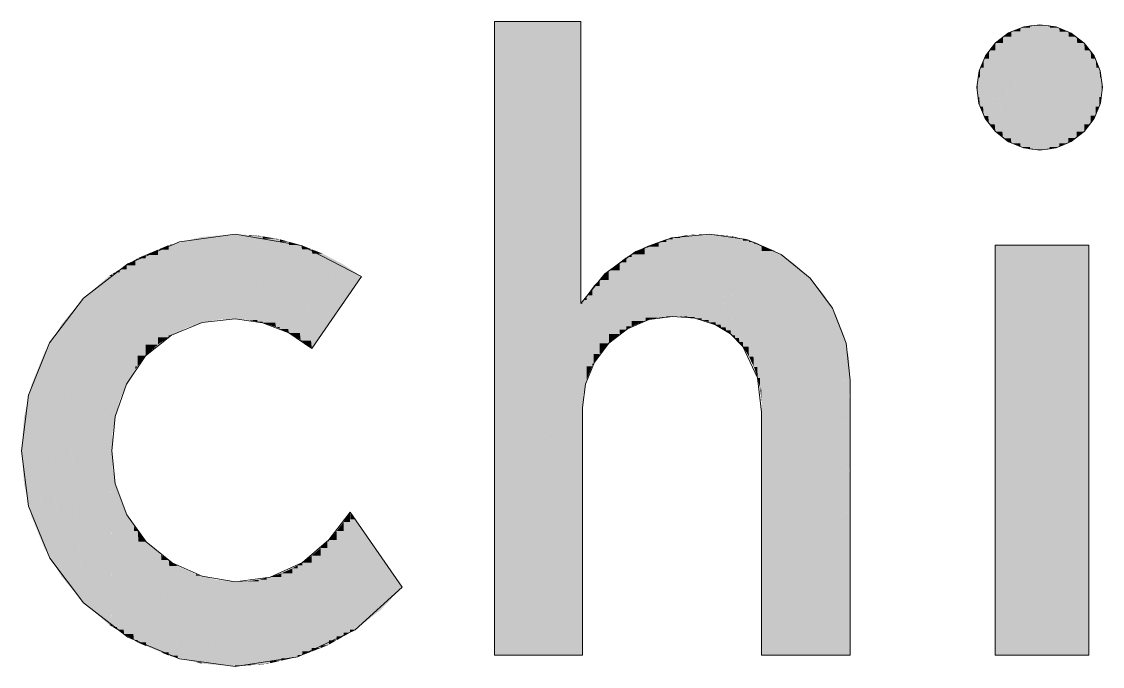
# Model space of a CAD drawing. Extents: x 885 to 2021, y 330 to 1122.
# Drawn here: x 1912.079 to 1915.536, y 650.934 to 652.998 of the extents above; entities that cross this region are included whole.
import ezdxf

# ---------------------------------------------------------------- set-up
doc = ezdxf.new("R2010")
doc.units = 0
doc.layers.get('0').update_dxf_attribs({"lineweight": 18})
doc.layers.add('P11_Plankopf_Ausführung_AF_4_800 Plankopf', color=7, linetype='Continuous', lineweight=25)

# ---------------------------------------------------------------- blocks, each defined once
blk = doc.blocks.new('Referenz-A0T8DI3SAL', base_point=(1729.7843, 502.0648))
at = {"layer": 'P11_Plankopf_Ausführung_AF_4_800 Plankopf', "color": 0, "linetype": 'Continuous', "lineweight": 13, "ltscale": 16.9}
for p, q in [((1913.868, 652.998), (1913.5917, 652.998)), ((1913.5917, 652.998), (1913.5917, 650.9701)), ((1913.868, 652.0953), (1913.868, 652.998)), ((1915.3366, 652.9878), (1915.2846, 652.9813)), ((1915.3882, 652.981), (1915.3366, 652.9878)), ((1915.2361, 652.9616), (1915.1943, 652.93)), ((1915.2846, 652.9813), (1915.2361, 652.9616)), ((1915.4363, 652.9611), (1915.3882, 652.981)), ((1915.4777, 652.9295), (1915.4363, 652.9611)), ((1915.1943, 652.93), (1915.1621, 652.8886)), ((1915.5094, 652.8882), (1915.4777, 652.9295)), ((1915.1621, 652.8886), (1915.1418, 652.8404)), ((1915.5294, 652.8401), (1915.5094, 652.8882)), ((1915.1418, 652.8404), (1915.1346, 652.7885)), ((1915.5362, 652.7885), (1915.5294, 652.8401)), ((1915.1346, 652.7885), (1915.1415, 652.7362)), ((1915.5297, 652.7365), (1915.5362, 652.7885)), ((1915.1415, 652.7362), (1915.1617, 652.6875)), ((1915.5099, 652.6879), (1915.5297, 652.7365)), ((1915.1617, 652.6875), (1915.1938, 652.6457)), ((1915.4782, 652.6461), (1915.5099, 652.6879)), ((1915.1938, 652.6457), (1915.2356, 652.6136)), ((1915.4368, 652.614), (1915.4782, 652.6461)), ((1915.2356, 652.6136), (1915.2843, 652.5934)), ((1915.3885, 652.5936), (1915.4368, 652.614)), ((1915.2843, 652.5934), (1915.3366, 652.5865)), ((1915.3366, 652.5865), (1915.3885, 652.5936)), ((1912.7616, 652.3177), (1912.5837, 652.2929)), ((1912.9744, 652.2818), (1912.7616, 652.3177)), ((1914.1582, 652.3056), (1914.044, 652.2621)), ((1914.2799, 652.318), (1914.1582, 652.3056)), ((1914.3984, 652.3001), (1914.2799, 652.318)), ((1914.5082, 652.252), (1914.3984, 652.3001)), ((1912.5837, 652.2929), (1912.4183, 652.2229)), ((1913.1659, 652.1821), (1912.9744, 652.2818)), ((1914.044, 652.2621), (1913.945, 652.1903)), ((1915.4926, 652.2819), (1915.1935, 652.2819)), ((1915.1935, 652.2819), (1915.1935, 650.97)), ((1915.4926, 650.97), (1915.4926, 652.2819)), ((1914.6018, 652.1772), (1914.5082, 652.252)), ((1912.4183, 652.2229), (1912.2767, 652.1125)), ((1913.0072, 651.9518), (1913.1659, 652.1821)), ((1913.945, 652.1903), (1913.868, 652.0953)), ((1914.6729, 652.0807), (1914.6018, 652.1772)), ((1912.2767, 652.1125), (1912.1684, 651.9692)), ((1914.162, 652.0544), (1914.0869, 652.0441)), ((1914.232, 652.0484), (1914.162, 652.0544)), ((1914.7166, 651.9691), (1914.6729, 652.0807)), ((1912.6565, 652.0343), (1912.5587, 651.9939)), ((1912.7616, 652.0465), (1912.6565, 652.0343)), ((1912.8499, 652.0338), (1912.7616, 652.0465)), ((1912.9332, 652.0017), (1912.8499, 652.0338)), ((1914.0869, 652.0441), (1914.0171, 652.0148)), ((1914.2991, 652.0276), (1914.232, 652.0484)), ((1914.3471, 651.998), (1914.2991, 652.0276)), ((1912.5587, 651.9939), (1912.4755, 651.9285)), ((1913.0072, 651.9518), (1912.9332, 652.0017)), ((1914.0171, 652.0148), (1913.9572, 651.9684)), ((1914.3865, 651.9575), (1914.3471, 651.998)), ((1912.1684, 651.9692), (1912.101, 651.8027)), ((1913.9572, 651.9684), (1913.9113, 651.9081)), ((1914.4334, 651.8573), (1914.3865, 651.9575)), ((1914.7299, 651.85), (1914.7166, 651.9691)), ((1912.4755, 651.9285), (1912.4145, 651.8372)), ((1913.9113, 651.9081), (1913.8827, 651.8379)), ((1914.4461, 651.7474), (1914.4334, 651.8573)), ((1914.7299, 650.9701), (1914.7299, 651.85)), ((1912.4145, 651.8372), (1912.3779, 651.7338)), ((1913.8827, 651.8379), (1913.8731, 651.7628)), ((1912.101, 651.8027), (1912.0789, 651.6245)), ((1913.8731, 650.9701), (1913.8731, 651.7628)), ((1914.4461, 651.7474), (1914.4461, 650.9701)), ((1912.3779, 651.7338), (1912.3678, 651.6245)), ((1912.0789, 651.6245), (1912.1013, 651.4466)), ((1912.3678, 651.6245), (1912.3783, 651.5188)), ((1912.3783, 651.5188), (1912.4158, 651.4195)), ((1912.1013, 651.4466), (1912.1689, 651.2806)), ((1912.4158, 651.4195), (1912.4778, 651.3332)), ((1913.062, 651.3391), (1913.1298, 651.4276)), ((1913.2964, 651.1871), (1913.1298, 651.4276)), ((1912.4778, 651.3332), (1912.56, 651.266)), ((1912.9774, 651.2665), (1913.062, 651.3391)), ((1912.1689, 651.2806), (1912.2772, 651.1378)), ((1912.56, 651.266), (1912.6568, 651.2223)), ((1912.8739, 651.2201), (1912.9774, 651.2665)), ((1912.6568, 651.2223), (1912.7616, 651.2051)), ((1912.7616, 651.2051), (1912.8739, 651.2201)), ((1913.1457, 651.0512), (1913.2964, 651.1871)), ((1912.2772, 651.1378), (1912.4188, 651.0279)), ((1912.9622, 650.9643), (1913.1457, 651.0512)), ((1912.4188, 651.0279), (1912.584, 650.9584)), ((1912.584, 650.9584), (1912.7616, 650.934)), ((1912.7616, 650.934), (1912.9622, 650.9643)), ((1913.5917, 650.9701), (1913.8731, 650.9701)), ((1914.4461, 650.9701), (1914.7299, 650.9701)), ((1915.1935, 650.97), (1915.4926, 650.97))]:
    blk.add_line(p, q, dxfattribs=at)
at = {"layer": 'P11_Plankopf_Ausführung_AF_4_800 Plankopf', "color": 0, "linetype": 'Continuous', "lineweight": 0, "ltscale": 0.0169}
for points in [[(1913.5917, 650.9701), (1913.868, 650.9701), (1913.5917, 652.998)], [(1913.868, 652.0953), (1913.868, 652.998), (1913.5917, 652.998)], [(1913.868, 652.0953), (1913.7147, 652.0953), (1913.5917, 652.998)], [(1915.3366, 652.9855), (1915.3052, 652.9855), (1915.3366, 652.9878)], [(1915.3678, 652.5891), (1915.3366, 652.5891), (1915.3366, 652.9878)], [(1915.3678, 652.9854), (1915.3368, 652.9854), (1915.3366, 652.9878)], [(1915.2449, 652.9503), (1915.2184, 652.9503), (1915.2449, 652.9662)], [(1915.2454, 652.9662), (1915.2449, 652.9662), (1915.2454, 652.9665)], [(1915.2454, 652.6085), (1915.2449, 652.6085), (1915.2449, 652.9662)], [(1915.2454, 652.6083), (1915.2454, 652.9662), (1915.2449, 652.9662)], [(1915.2742, 652.9665), (1915.2454, 652.9665), (1915.2742, 652.9782)], [(1915.2732, 652.6083), (1915.2454, 652.6083), (1915.2454, 652.9665)], [(1915.2742, 652.5964), (1915.2742, 652.9665), (1915.2454, 652.9665)], [(1915.2745, 652.9782), (1915.2742, 652.9782), (1915.2745, 652.9784)], [(1915.2745, 652.5964), (1915.2742, 652.5964), (1915.2742, 652.9782)], [(1915.2745, 652.5963), (1915.2745, 652.9782), (1915.2742, 652.9782)], [(1915.305, 652.9784), (1915.2745, 652.9784), (1915.305, 652.9855)], [(1915.3044, 652.5963), (1915.2745, 652.5963), (1915.2745, 652.9784)], [(1915.305, 652.589), (1915.305, 652.9784), (1915.2745, 652.9784)], [(1915.3052, 652.589), (1915.305, 652.589), (1915.305, 652.9855)], [(1915.3052, 652.589), (1915.3052, 652.9855), (1915.305, 652.9855)], [(1915.3052, 652.9855), (1915.305, 652.9855), (1915.3052, 652.9855)], [(1915.3364, 652.589), (1915.3052, 652.589), (1915.3052, 652.9855)], [(1915.3366, 652.5865), (1915.3366, 652.9855), (1915.3052, 652.9855)], [(1915.3678, 652.5891), (1915.3678, 652.9854), (1915.3368, 652.9854)], [(1915.368, 652.5891), (1915.3678, 652.5891), (1915.3678, 652.9854)], [(1915.368, 652.9853), (1915.3678, 652.9853), (1915.3678, 652.9854)], [(1915.368, 652.5891), (1915.368, 652.9853), (1915.3678, 652.9853)], [(1915.3982, 652.5966), (1915.368, 652.5966), (1915.368, 652.9853)], [(1915.3982, 652.9781), (1915.3686, 652.9781), (1915.368, 652.9853)], [(1915.3982, 652.5966), (1915.3982, 652.9781), (1915.3686, 652.9781)], [(1915.3986, 652.5967), (1915.3982, 652.5967), (1915.3982, 652.9781)], [(1915.3986, 652.9779), (1915.3982, 652.9779), (1915.3982, 652.9781)], [(1915.3986, 652.5967), (1915.3986, 652.9779), (1915.3982, 652.9779)], [(1915.4272, 652.6087), (1915.3986, 652.6087), (1915.3986, 652.9779)], [(1915.4272, 652.9661), (1915.3995, 652.9661), (1915.3986, 652.9779)], [(1915.4272, 652.6087), (1915.4272, 652.9661), (1915.3995, 652.9661)], [(1915.4276, 652.6089), (1915.4272, 652.6089), (1915.4272, 652.9661)], [(1915.4276, 652.9658), (1915.4272, 652.9658), (1915.4272, 652.9661)], [(1915.4276, 652.6089), (1915.4276, 652.9658), (1915.4272, 652.9658)], [(1915.4539, 652.6252), (1915.4276, 652.6252), (1915.4276, 652.9658)], [(1915.4539, 652.9498), (1915.4289, 652.9498), (1915.4276, 652.9658)], [(1915.1938, 652.9062), (1915.1737, 652.9062), (1915.1938, 652.9293)], [(1915.1943, 652.9293), (1915.1938, 652.9293), (1915.1943, 652.93)], [(1915.1943, 652.6457), (1915.1938, 652.6457), (1915.1938, 652.9293)], [(1915.1943, 652.6452), (1915.1943, 652.9293), (1915.1938, 652.9293)], [(1915.2179, 652.93), (1915.1943, 652.93), (1915.2179, 652.9498)], [(1915.2163, 652.6452), (1915.1943, 652.6452), (1915.1943, 652.93)], [(1915.2179, 652.6251), (1915.2179, 652.93), (1915.1943, 652.93)], [(1915.2184, 652.9498), (1915.2179, 652.9498), (1915.2184, 652.9503)], [(1915.2184, 652.6251), (1915.2179, 652.6251), (1915.2179, 652.9498)], [(1915.2184, 652.6247), (1915.2184, 652.9498), (1915.2179, 652.9498)], [(1915.2436, 652.6247), (1915.2184, 652.6247), (1915.2184, 652.9503)], [(1915.2449, 652.6085), (1915.2449, 652.9503), (1915.2184, 652.9503)], [(1915.4539, 652.6252), (1915.4539, 652.9498), (1915.4289, 652.9498)], [(1915.4544, 652.6255), (1915.4539, 652.6255), (1915.4539, 652.9498)], [(1915.4544, 652.9493), (1915.4539, 652.9493), (1915.4539, 652.9498)], [(1915.4544, 652.6255), (1915.4544, 652.9493), (1915.4539, 652.9493)], [(1915.4777, 652.6457), (1915.4544, 652.6457), (1915.4544, 652.9493)], [(1915.4777, 652.9295), (1915.4559, 652.9295), (1915.4544, 652.9493)], [(1915.4777, 652.6457), (1915.4777, 652.9295), (1915.4559, 652.9295)], [(1915.4782, 652.6461), (1915.4777, 652.6461), (1915.4777, 652.9295)], [(1915.4782, 652.9288), (1915.4777, 652.9288), (1915.4777, 652.9295)], [(1915.4782, 652.6461), (1915.4782, 652.9288), (1915.4777, 652.9288)], [(1915.498, 652.6696), (1915.4782, 652.6696), (1915.4782, 652.9288)], [(1915.498, 652.9057), (1915.48, 652.9057), (1915.4782, 652.9288)], [(1915.1732, 652.8794), (1915.1571, 652.8794), (1915.1732, 652.9053)], [(1915.1737, 652.9053), (1915.1732, 652.9053), (1915.1737, 652.9062)], [(1915.1737, 652.6698), (1915.1732, 652.6698), (1915.1732, 652.9053)], [(1915.1737, 652.6691), (1915.1737, 652.9053), (1915.1732, 652.9053)], [(1915.1919, 652.6691), (1915.1737, 652.6691), (1915.1737, 652.9062)], [(1915.1938, 652.6457), (1915.1938, 652.9062), (1915.1737, 652.9062)], [(1915.498, 652.6696), (1915.498, 652.9057), (1915.48, 652.9057)], [(1915.4986, 652.6702), (1915.498, 652.6702), (1915.498, 652.9057)], [(1915.4986, 652.9048), (1915.498, 652.9048), (1915.498, 652.9057)], [(1915.4986, 652.6702), (1915.4986, 652.9048), (1915.498, 652.9048)], [(1915.5144, 652.6964), (1915.4986, 652.6964), (1915.4986, 652.9048)], [(1915.5144, 652.879), (1915.5005, 652.879), (1915.4986, 652.9048)], [(1915.1445, 652.8199), (1915.1373, 652.8199), (1915.1445, 652.849)], [(1915.1448, 652.849), (1915.1445, 652.849), (1915.1448, 652.8504)], [(1915.1448, 652.7261), (1915.1445, 652.7261), (1915.1445, 652.849)], [(1915.1448, 652.7252), (1915.1448, 652.849), (1915.1445, 652.849)], [(1915.1566, 652.8504), (1915.1448, 652.8504), (1915.1566, 652.8783)], [(1915.1544, 652.7252), (1915.1448, 652.7252), (1915.1448, 652.8504)], [(1915.1566, 652.6968), (1915.1566, 652.8504), (1915.1448, 652.8504)], [(1915.1571, 652.8783), (1915.1566, 652.8783), (1915.1571, 652.8794)], [(1915.1571, 652.6968), (1915.1566, 652.6968), (1915.1566, 652.8783)], [(1915.1571, 652.696), (1915.1571, 652.8783), (1915.1566, 652.8783)], [(1915.1712, 652.696), (1915.1571, 652.696), (1915.1571, 652.8794)], [(1915.1732, 652.6698), (1915.1732, 652.8794), (1915.1571, 652.8794)], [(1915.5144, 652.6964), (1915.5144, 652.879), (1915.5005, 652.879)], [(1915.5149, 652.6972), (1915.5144, 652.6972), (1915.5144, 652.879)], [(1915.5149, 652.8779), (1915.5144, 652.8779), (1915.5144, 652.879)], [(1915.5149, 652.6972), (1915.5149, 652.8779), (1915.5144, 652.8779)], [(1915.5264, 652.7255), (1915.5149, 652.7255), (1915.5149, 652.8779)], [(1915.5264, 652.8501), (1915.517, 652.8501), (1915.5149, 652.8779)], [(1915.5264, 652.7255), (1915.5264, 652.8501), (1915.517, 652.8501)], [(1915.5268, 652.7264), (1915.5264, 652.7264), (1915.5264, 652.8501)], [(1915.5268, 652.8487), (1915.5264, 652.8487), (1915.5264, 652.8501)], [(1915.5268, 652.7264), (1915.5268, 652.8487), (1915.5264, 652.8487)], [(1915.5337, 652.7562), (1915.5268, 652.7562), (1915.5268, 652.8487)], [(1915.5337, 652.8197), (1915.5289, 652.8197), (1915.5268, 652.8487)], [(1915.1371, 652.7885), (1915.1346, 652.7885), (1915.1371, 652.8176)], [(1915.1373, 652.8176), (1915.1371, 652.8176), (1915.1373, 652.8199)], [(1915.1373, 652.7569), (1915.1371, 652.7569), (1915.1371, 652.8176)], [(1915.1373, 652.7561), (1915.1373, 652.8176), (1915.1371, 652.8176)], [(1915.1422, 652.7561), (1915.1373, 652.7561), (1915.1373, 652.8199)], [(1915.1445, 652.7261), (1915.1445, 652.8199), (1915.1373, 652.8199)], [(1915.5337, 652.7562), (1915.5337, 652.8197), (1915.5289, 652.8197)], [(1915.5339, 652.7571), (1915.5337, 652.7571), (1915.5337, 652.8197)], [(1915.5339, 652.8172), (1915.5337, 652.8172), (1915.5337, 652.8197)], [(1915.5339, 652.7571), (1915.5339, 652.8172), (1915.5337, 652.8172)], [(1915.5362, 652.7885), (1915.5339, 652.7885), (1915.5339, 652.8172)], [(1915.1371, 652.7569), (1915.1371, 652.7885), (1915.1346, 652.7885)], [(1915.5339, 652.7571), (1915.5362, 652.7885), (1915.5339, 652.7885)], [(1915.1373, 652.7561), (1915.1373, 652.7569), (1915.1371, 652.7569)], [(1915.1445, 652.7261), (1915.1422, 652.7561), (1915.1373, 652.7561)], [(1915.5268, 652.7264), (1915.5337, 652.7562), (1915.5268, 652.7562)], [(1915.5337, 652.7562), (1915.5339, 652.7571), (1915.5337, 652.7571)], [(1915.1448, 652.7252), (1915.1448, 652.7261), (1915.1445, 652.7261)], [(1915.1566, 652.6968), (1915.1544, 652.7252), (1915.1448, 652.7252)], [(1915.5149, 652.6972), (1915.5264, 652.7255), (1915.5149, 652.7255)], [(1915.5264, 652.7255), (1915.5268, 652.7264), (1915.5264, 652.7264)], [(1915.1571, 652.696), (1915.1571, 652.6968), (1915.1566, 652.6968)], [(1915.1732, 652.6698), (1915.1712, 652.696), (1915.1571, 652.696)], [(1915.4986, 652.6702), (1915.5144, 652.6964), (1915.4986, 652.6964)], [(1915.5144, 652.6964), (1915.5149, 652.6972), (1915.5144, 652.6972)], [(1915.1737, 652.6691), (1915.1737, 652.6698), (1915.1732, 652.6698)], [(1915.1938, 652.6457), (1915.1919, 652.6691), (1915.1737, 652.6691)], [(1915.1943, 652.6452), (1915.1943, 652.6457), (1915.1938, 652.6457)], [(1915.2179, 652.6251), (1915.2163, 652.6452), (1915.1943, 652.6452)], [(1915.4544, 652.6255), (1915.4777, 652.6457), (1915.4544, 652.6457)], [(1915.4777, 652.6457), (1915.4782, 652.6461), (1915.4777, 652.6461)], [(1915.4782, 652.6461), (1915.498, 652.6696), (1915.4782, 652.6696)], [(1915.498, 652.6696), (1915.4986, 652.6702), (1915.498, 652.6702)], [(1915.2184, 652.6247), (1915.2184, 652.6251), (1915.2179, 652.6251)], [(1915.2449, 652.6085), (1915.2436, 652.6247), (1915.2184, 652.6247)], [(1915.2454, 652.6083), (1915.2454, 652.6085), (1915.2449, 652.6085)], [(1915.2742, 652.5964), (1915.2732, 652.6083), (1915.2454, 652.6083)], [(1915.3986, 652.5967), (1915.4272, 652.6087), (1915.3986, 652.6087)], [(1915.4272, 652.6087), (1915.4276, 652.6089), (1915.4272, 652.6089)], [(1915.4276, 652.6089), (1915.4539, 652.6252), (1915.4276, 652.6252)], [(1915.4539, 652.6252), (1915.4544, 652.6255), (1915.4539, 652.6255)], [(1915.2745, 652.5963), (1915.2745, 652.5964), (1915.2742, 652.5964)], [(1915.305, 652.589), (1915.3044, 652.5963), (1915.2745, 652.5963)], [(1915.3052, 652.589), (1915.3052, 652.589), (1915.305, 652.589)], [(1915.3366, 652.5865), (1915.3364, 652.589), (1915.3052, 652.589)], [(1915.3366, 652.5865), (1915.3678, 652.5891), (1915.3366, 652.5891)], [(1915.3678, 652.5891), (1915.368, 652.5891), (1915.3678, 652.5891)], [(1915.368, 652.5891), (1915.3982, 652.5966), (1915.368, 652.5966)], [(1915.3982, 652.5966), (1915.3986, 652.5967), (1915.3982, 652.5967)], [(1912.6062, 652.2847), (1912.5587, 652.2847), (1912.6062, 652.2965)], [(1912.654, 652.2965), (1912.6062, 652.2965), (1912.654, 652.3084)], [(1912.654, 652.0335), (1912.6062, 652.0335), (1912.6062, 652.2965)], [(1912.654, 652.0335), (1912.654, 652.2965), (1912.6062, 652.2965)], [(1912.6565, 652.3084), (1912.654, 652.3084), (1912.6565, 652.3086)], [(1912.6565, 652.0343), (1912.654, 652.0343), (1912.654, 652.3084)], [(1912.6565, 652.0343), (1912.6565, 652.3084), (1912.654, 652.3084)], [(1912.7086, 652.3086), (1912.6565, 652.3086), (1912.7086, 652.3131)], [(1912.7086, 652.044), (1912.6565, 652.044), (1912.6565, 652.3086)], [(1912.7086, 652.044), (1912.7086, 652.3086), (1912.6565, 652.3086)], [(1912.7616, 652.3131), (1912.7086, 652.3131), (1912.7616, 652.3177)], [(1912.7616, 652.0465), (1912.7086, 652.0465), (1912.7086, 652.3131)], [(1912.7616, 652.0465), (1912.7616, 652.3131), (1912.7086, 652.3131)], [(1912.8055, 652.0465), (1912.7616, 652.0465), (1912.7616, 652.3177)], [(1912.8061, 652.3149), (1912.762, 652.3149), (1912.7616, 652.3177)], [(1912.8061, 652.0427), (1912.8061, 652.3149), (1912.762, 652.3149)], [(1912.8331, 652.0427), (1912.8061, 652.0427), (1912.8061, 652.3149)], [(1912.8336, 652.3132), (1912.8063, 652.3132), (1912.8061, 652.3149)], [(1912.8336, 652.0371), (1912.8336, 652.3132), (1912.8063, 652.3132)], [(1912.8497, 652.0371), (1912.8336, 652.0371), (1912.8336, 652.3132)], [(1912.8499, 652.3104), (1912.8338, 652.3104), (1912.8336, 652.3132)], [(1912.8499, 652.0338), (1912.8499, 652.3104), (1912.8338, 652.3104)], [(1912.8904, 652.0338), (1912.8499, 652.0338), (1912.8499, 652.3104)], [(1912.8924, 652.3033), (1912.851, 652.3033), (1912.8499, 652.3104)], [(1912.8924, 652.0201), (1912.8924, 652.3033), (1912.851, 652.3033)], [(1912.9046, 652.0201), (1912.8924, 652.0201), (1912.8924, 652.3033)], [(1912.9049, 652.3012), (1912.8925, 652.3012), (1912.8924, 652.3033)], [(1912.9049, 652.0145), (1912.9049, 652.3012), (1912.8925, 652.3012)], [(1912.932, 652.0145), (1912.9049, 652.0145), (1912.9049, 652.3012)], [(1912.9332, 652.2933), (1912.9056, 652.2933), (1912.9049, 652.3012)], [(1914.1413, 652.2924), (1914.1166, 652.2924), (1914.1413, 652.3013)], [(1914.162, 652.3013), (1914.1413, 652.3013), (1914.162, 652.3054)], [(1914.162, 652.0544), (1914.1413, 652.0544), (1914.1413, 652.3013)], [(1914.162, 652.0544), (1914.162, 652.3013), (1914.1413, 652.3013)], [(1914.1855, 652.3054), (1914.162, 652.3054), (1914.1855, 652.31)], [(1914.1854, 652.0544), (1914.162, 652.0544), (1914.162, 652.3054)], [(1914.1855, 652.0541), (1914.1855, 652.3054), (1914.162, 652.3054)], [(1914.2088, 652.31), (1914.1855, 652.31), (1914.2088, 652.3147)], [(1914.2087, 652.0541), (1914.1855, 652.0541), (1914.1855, 652.31)], [(1914.2088, 652.0521), (1914.2088, 652.31), (1914.1855, 652.31)], [(1914.2099, 652.3147), (1914.2088, 652.3147), (1914.2099, 652.3149)], [(1914.2099, 652.0521), (1914.2088, 652.0521), (1914.2088, 652.3147)], [(1914.2099, 652.0519), (1914.2099, 652.3147), (1914.2088, 652.3147)], [(1914.232, 652.3149), (1914.2099, 652.3149), (1914.232, 652.3159)], [(1914.2317, 652.0519), (1914.2099, 652.0519), (1914.2099, 652.3149)], [(1914.232, 652.0484), (1914.232, 652.3149), (1914.2099, 652.3149)], [(1914.2548, 652.3159), (1914.232, 652.3159), (1914.2548, 652.3169)], [(1914.2544, 652.0484), (1914.232, 652.0484), (1914.232, 652.3159)], [(1914.2548, 652.0431), (1914.2548, 652.3159), (1914.232, 652.3159)], [(1914.2772, 652.3169), (1914.2548, 652.3169), (1914.2772, 652.3179)], [(1914.2767, 652.0431), (1914.2548, 652.0431), (1914.2548, 652.3169)], [(1914.2772, 652.0362), (1914.2772, 652.3169), (1914.2548, 652.3169)], [(1914.2799, 652.3179), (1914.2772, 652.3179), (1914.2799, 652.318)], [(1914.2799, 652.0362), (1914.2772, 652.0362), (1914.2772, 652.3179)], [(1914.2799, 652.0351), (1914.2799, 652.3179), (1914.2772, 652.3179)], [(1914.2986, 652.0351), (1914.2799, 652.0351), (1914.2799, 652.318)], [(1914.2991, 652.3162), (1914.28, 652.3162), (1914.2799, 652.318)], [(1914.2991, 652.0276), (1914.2991, 652.3162), (1914.28, 652.3162)], [(1914.3154, 652.0276), (1914.2991, 652.0276), (1914.2991, 652.3162)], [(1914.3159, 652.3145), (1914.2992, 652.3145), (1914.2991, 652.3162)], [(1914.3159, 652.0191), (1914.3159, 652.3145), (1914.2992, 652.3145)], [(1914.3314, 652.0191), (1914.3159, 652.0191), (1914.3159, 652.3145)], [(1914.332, 652.3129), (1914.316, 652.3129), (1914.3159, 652.3145)], [(1914.332, 652.0092), (1914.332, 652.3129), (1914.316, 652.3129)], [(1914.3466, 652.0092), (1914.332, 652.0092), (1914.332, 652.3129)], [(1914.3471, 652.3114), (1914.332, 652.3114), (1914.332, 652.3129)], [(1914.3471, 651.998), (1914.3471, 652.3114), (1914.332, 652.3114)], [(1914.3515, 651.998), (1914.3471, 651.998), (1914.3471, 652.3114)], [(1914.3516, 652.311), (1914.3471, 652.311), (1914.3471, 652.3114)], [(1914.3516, 651.9941), (1914.3516, 652.311), (1914.3471, 652.311)], [(1914.3611, 651.9941), (1914.3516, 651.9941), (1914.3516, 652.311)], [(1914.3613, 652.3084), (1914.3517, 652.3084), (1914.3516, 652.311)], [(1914.3613, 651.9856), (1914.3613, 652.3084), (1914.3517, 652.3084)], [(1914.374, 651.9856), (1914.3613, 651.9856), (1914.3613, 652.3084)], [(1914.3745, 652.305), (1914.3615, 652.305), (1914.3613, 652.3084)], [(1914.3745, 651.9721), (1914.3745, 652.305), (1914.3615, 652.305)], [(1914.386, 651.9721), (1914.3745, 651.9721), (1914.3745, 652.305)], [(1914.3865, 652.3019), (1914.3746, 652.3019), (1914.3745, 652.305)], [(1914.3865, 651.9575), (1914.3865, 652.3019), (1914.3746, 652.3019)], [(1914.4041, 651.9575), (1914.3865, 651.9575), (1914.3865, 652.3019)], [(1914.4057, 652.2969), (1914.3867, 652.2969), (1914.3865, 652.3019)], [(1914.4057, 651.9259), (1914.4057, 652.2969), (1914.3867, 652.2969)], [(1914.42, 651.9259), (1914.4057, 651.9259), (1914.4057, 652.2969)], [(1914.4213, 652.2928), (1914.4058, 652.2928), (1914.4057, 652.2969)], [(1912.5148, 652.2512), (1912.4755, 652.2512), (1912.5148, 652.2678)], [(1912.5492, 652.2678), (1912.5148, 652.2678), (1912.5492, 652.2824)], [(1912.5492, 651.9875), (1912.5148, 651.9875), (1912.5148, 652.2678)], [(1912.5492, 651.9875), (1912.5492, 652.2678), (1912.5148, 652.2678)], [(1912.5587, 652.2824), (1912.5492, 652.2824), (1912.5587, 652.2847)], [(1912.5587, 651.9939), (1912.5492, 651.9939), (1912.5492, 652.2824)], [(1912.5587, 651.9939), (1912.5587, 652.2824), (1912.5492, 652.2824)], [(1912.6062, 652.0175), (1912.5587, 652.0175), (1912.5587, 652.2847)], [(1912.6062, 652.0175), (1912.6062, 652.2847), (1912.5587, 652.2847)], [(1912.9332, 652.0017), (1912.9332, 652.2933), (1912.9056, 652.2933)], [(1912.9688, 652.0017), (1912.9332, 652.0017), (1912.9332, 652.2933)], [(1912.9716, 652.2826), (1912.9345, 652.2826), (1912.9332, 652.2933)], [(1912.9716, 651.9789), (1912.9716, 652.2826), (1912.9345, 652.2826)], [(1912.9744, 651.9789), (1912.9716, 651.9789), (1912.9716, 652.2826)], [(1912.9744, 652.2818), (1912.9716, 652.2818), (1912.9716, 652.2826)], [(1912.9744, 651.9767), (1912.9744, 652.2818), (1912.9716, 652.2818)], [(1913.0047, 651.9767), (1912.9744, 651.9767), (1912.9744, 652.2818)], [(1913.0072, 652.2689), (1912.9757, 652.2689), (1912.9744, 652.2818)], [(1913.0072, 651.9518), (1913.0072, 652.2689), (1912.9757, 652.2689)], [(1913.0416, 652.0018), (1913.0072, 652.0018), (1913.0072, 652.2689)], [(1913.0416, 652.2553), (1913.0089, 652.2553), (1913.0072, 652.2689)], [(1914.0724, 652.2532), (1914.0304, 652.2532), (1914.0724, 652.2759)], [(1914.0754, 652.2759), (1914.0724, 652.2759), (1914.0754, 652.2775)], [(1914.0754, 652.0405), (1914.0724, 652.0405), (1914.0724, 652.2759)], [(1914.0754, 652.0405), (1914.0754, 652.2759), (1914.0724, 652.2759)], [(1914.1166, 652.2775), (1914.0754, 652.2775), (1914.1166, 652.2924)], [(1914.1166, 652.0506), (1914.0754, 652.0506), (1914.0754, 652.2775)], [(1914.1166, 652.0506), (1914.1166, 652.2775), (1914.0754, 652.2775)], [(1914.1413, 652.0526), (1914.1166, 652.0526), (1914.1166, 652.2924)], [(1914.1413, 652.0526), (1914.1413, 652.2924), (1914.1166, 652.2924)], [(1914.4213, 651.8925), (1914.4213, 652.2928), (1914.4058, 652.2928)], [(1914.4214, 651.8925), (1914.4213, 651.8925), (1914.4213, 652.2928)], [(1914.4214, 651.8923), (1914.4214, 652.2928), (1914.4213, 652.2928)], [(1914.4214, 652.2928), (1914.4213, 652.2928), (1914.4213, 652.2928)], [(1914.4324, 651.8923), (1914.4214, 651.8923), (1914.4214, 652.2928)], [(1914.4334, 652.2875), (1914.4215, 652.2875), (1914.4214, 652.2928)], [(1914.4334, 651.8573), (1914.4334, 652.2875), (1914.4215, 652.2875)], [(1914.4409, 651.8573), (1914.4334, 651.8573), (1914.4334, 652.2875)], [(1914.4416, 652.2839), (1914.4334, 652.2839), (1914.4334, 652.2875)], [(1914.4416, 651.8212), (1914.4416, 652.2839), (1914.4334, 652.2839)], [(1914.4455, 651.8212), (1914.4416, 651.8212), (1914.4416, 652.2839)], [(1914.4458, 652.2821), (1914.4416, 652.2821), (1914.4416, 652.2839)], [(1914.4458, 651.7845), (1914.4458, 652.2821), (1914.4416, 652.2821)], [(1914.4461, 651.7845), (1914.4458, 651.7845), (1914.4458, 652.2821)], [(1914.4461, 652.2819), (1914.4458, 652.2819), (1914.4458, 652.2821)], [(1914.4461, 651.7474), (1914.4461, 652.2819), (1914.4458, 652.2819)], [(1914.4629, 651.7474), (1914.4461, 651.7474), (1914.4461, 652.2819)], [(1914.4873, 652.2639), (1914.4467, 652.2639), (1914.4461, 652.2819)], [(1914.4873, 650.9701), (1914.4873, 652.2639), (1914.4467, 652.2639)], [(1914.4873, 650.9701), (1914.548, 650.9701), (1914.4873, 652.2639)], [(1914.548, 652.2251), (1914.4891, 652.2251), (1914.4873, 652.2639)], [(1915.1935, 650.97), (1915.4926, 650.97), (1915.1935, 652.2819)], [(1915.4926, 650.97), (1915.4926, 652.2819), (1915.1935, 652.2819)], [(1912.4422, 652.2183), (1912.4145, 652.2183), (1912.4422, 652.2356)], [(1912.4498, 652.2356), (1912.4422, 652.2356), (1912.4498, 652.2403)], [(1912.4498, 651.8948), (1912.4422, 651.8948), (1912.4422, 652.2356)], [(1912.4498, 651.8948), (1912.4498, 652.2356), (1912.4422, 652.2356)], [(1912.4755, 652.2403), (1912.4498, 652.2403), (1912.4755, 652.2512)], [(1912.4755, 651.9285), (1912.4498, 651.9285), (1912.4498, 652.2403)], [(1912.4755, 651.9285), (1912.4755, 652.2403), (1912.4498, 652.2403)], [(1912.5148, 651.9641), (1912.4755, 651.9641), (1912.4755, 652.2512)], [(1912.5148, 651.9641), (1912.5148, 652.2512), (1912.4755, 652.2512)], [(1913.0416, 652.0018), (1913.0416, 652.2553), (1913.0089, 652.2553)], [(1913.1057, 652.0947), (1913.0416, 652.0947), (1913.0416, 652.2553)], [(1913.1057, 652.222), (1913.0549, 652.222), (1913.0416, 652.2553)], [(1913.9917, 652.2021), (1913.9579, 652.2021), (1913.9917, 652.2275)], [(1914.0138, 652.2275), (1913.9917, 652.2275), (1914.0138, 652.2442)], [(1914.0138, 652.0119), (1913.9917, 652.0119), (1913.9917, 652.2275)], [(1914.0138, 652.0119), (1914.0138, 652.2275), (1913.9917, 652.2275)], [(1914.0304, 652.2442), (1914.0138, 652.2442), (1914.0304, 652.2532)], [(1914.0304, 652.0221), (1914.0138, 652.0221), (1914.0138, 652.2442)], [(1914.0304, 652.0221), (1914.0304, 652.2442), (1914.0138, 652.2442)], [(1914.0724, 652.0398), (1914.0304, 652.0398), (1914.0304, 652.2532)], [(1914.0724, 652.0398), (1914.0724, 652.2532), (1914.0304, 652.2532)], [(1912.3779, 652.1902), (1912.3694, 652.1902), (1912.3779, 652.1955)], [(1912.393, 652.1955), (1912.3779, 652.1955), (1912.393, 652.2049)], [(1912.393, 651.7866), (1912.3779, 651.7866), (1912.3779, 652.1955)], [(1912.393, 651.7866), (1912.393, 652.1955), (1912.3779, 652.1955)], [(1912.4145, 652.2049), (1912.393, 652.2049), (1912.4145, 652.2183)], [(1912.4145, 651.8372), (1912.393, 651.8372), (1912.393, 652.2049)], [(1912.4145, 651.8372), (1912.4145, 652.2049), (1912.393, 652.2049)], [(1912.4422, 651.8848), (1912.4145, 651.8848), (1912.4145, 652.2183)], [(1912.4422, 651.8848), (1912.4422, 652.2183), (1912.4145, 652.2183)], [(1913.1057, 652.0947), (1913.1057, 652.222), (1913.0549, 652.222)], [(1913.1659, 652.1821), (1913.1057, 652.1821), (1913.1057, 652.222)], [(1913.9572, 652.1713), (1913.9278, 652.1713), (1913.9572, 652.2013)], [(1913.9579, 652.2013), (1913.9572, 652.2013), (1913.9579, 652.2021)], [(1913.9579, 651.969), (1913.9572, 651.969), (1913.9572, 652.2013)], [(1913.9579, 651.969), (1913.9579, 652.2013), (1913.9572, 652.2013)], [(1913.9917, 651.9981), (1913.9579, 651.9981), (1913.9579, 652.2021)], [(1913.9917, 651.9981), (1913.9917, 652.2021), (1913.9579, 652.2021)], [(1914.548, 650.9701), (1914.548, 652.2251), (1914.4891, 652.2251)], [(1914.548, 650.9701), (1914.6018, 650.9701), (1914.548, 652.2251)], [(1914.6018, 652.1772), (1914.55, 652.1772), (1914.548, 652.2251)], [(1912.3582, 652.113), (1912.2772, 652.113), (1912.3582, 652.1832)], [(1912.3587, 652.1832), (1912.3582, 652.1832), (1912.3587, 652.1836)], [(1912.3587, 651.0679), (1912.3582, 651.0679), (1912.3582, 652.1832)], [(1912.3587, 651.0674), (1912.3587, 652.1832), (1912.3582, 652.1832)], [(1912.3678, 652.1836), (1912.3587, 652.1836), (1912.3678, 652.1892)], [(1912.3677, 651.0674), (1912.3587, 651.0674), (1912.3587, 652.1836)], [(1912.3678, 651.0618), (1912.3678, 652.1836), (1912.3587, 652.1836)], [(1912.3694, 652.1892), (1912.3678, 652.1892), (1912.3694, 652.1902)], [(1912.3694, 651.6794), (1912.3678, 651.6794), (1912.3678, 652.1892)], [(1912.3694, 651.6794), (1912.3694, 652.1892), (1912.3678, 652.1892)], [(1912.3779, 651.7338), (1912.3694, 651.7338), (1912.3694, 652.1902)], [(1912.3779, 651.7338), (1912.3779, 652.1902), (1912.3694, 652.1902)], [(1913.1057, 652.0947), (1913.1659, 652.1821), (1913.1057, 652.1821)], [(1913.9278, 652.1521), (1913.909, 652.1521), (1913.9278, 652.1713)], [(1913.9572, 651.9684), (1913.9278, 651.9684), (1913.9278, 652.1713)], [(1913.9572, 651.9684), (1913.9572, 652.1713), (1913.9278, 652.1713)], [(1914.6018, 650.9701), (1914.6018, 652.1772), (1914.55, 652.1772)], [(1914.6018, 650.9701), (1914.6475, 650.9701), (1914.6018, 652.1772)], [(1914.6475, 652.1215), (1914.6039, 652.1215), (1914.6018, 652.1772)], [(1913.9041, 652.1215), (1913.8869, 652.1215), (1913.9041, 652.1454)], [(1913.909, 652.1454), (1913.9041, 652.1454), (1913.909, 652.1521)], [(1913.909, 651.9026), (1913.9041, 651.9026), (1913.9041, 652.1454)], [(1913.909, 651.9026), (1913.909, 652.1454), (1913.9041, 652.1454)], [(1913.9278, 651.9336), (1913.909, 651.9336), (1913.909, 652.1521)], [(1913.9278, 651.9336), (1913.9278, 652.1521), (1913.909, 652.1521)], [(1912.2767, 652.0305), (1912.2077, 652.0305), (1912.2767, 652.1125)], [(1912.2772, 652.1125), (1912.2767, 652.1125), (1912.2772, 652.113)], [(1912.2772, 651.1385), (1912.2767, 651.1385), (1912.2767, 652.1125)], [(1912.2772, 651.1378), (1912.2772, 652.1125), (1912.2767, 652.1125)], [(1912.3528, 651.1378), (1912.2772, 651.1378), (1912.2772, 652.113)], [(1912.3582, 651.0679), (1912.3582, 652.113), (1912.2772, 652.113)], [(1913.0416, 652.0018), (1913.1057, 652.0947), (1913.0416, 652.0947)], [(1913.868, 650.9701), (1913.868, 652.0953), (1913.7147, 652.0953)], [(1913.8731, 652.0953), (1913.868, 652.0953), (1913.8731, 652.1023)], [(1913.868, 650.9701), (1913.8731, 650.9701), (1913.868, 652.0953)], [(1913.8731, 651.7628), (1913.8731, 652.0953), (1913.868, 652.0953)], [(1913.8731, 651.7628), (1913.8695, 651.7628), (1913.868, 652.0953)], [(1913.8765, 652.1023), (1913.8731, 652.1023), (1913.8765, 652.107)], [(1913.8765, 651.8082), (1913.8731, 651.8082), (1913.8731, 652.1023)], [(1913.8765, 651.8082), (1913.8765, 652.1023), (1913.8731, 652.1023)], [(1913.8869, 652.107), (1913.8765, 652.107), (1913.8869, 652.1215)], [(1913.8869, 651.8525), (1913.8765, 651.8525), (1913.8765, 652.107)], [(1913.8869, 651.8525), (1913.8869, 652.107), (1913.8765, 652.107)], [(1913.9041, 651.8947), (1913.8869, 651.8947), (1913.8869, 652.1215)], [(1913.9041, 651.8947), (1913.9041, 652.1215), (1913.8869, 652.1215)], [(1914.6475, 650.9701), (1914.6475, 652.1215), (1914.6039, 652.1215)], [(1914.6475, 650.9701), (1914.684, 650.9701), (1914.6475, 652.1215)], [(1914.684, 652.0594), (1914.6495, 652.0594), (1914.6475, 652.1215)], [(1914.1413, 652.0526), (1914.162, 652.0544), (1914.1413, 652.0544)], [(1914.1855, 652.0541), (1914.1854, 652.0544), (1914.162, 652.0544)], [(1914.2088, 652.0521), (1914.2087, 652.0541), (1914.1855, 652.0541)], [(1914.684, 650.9701), (1914.684, 652.0594), (1914.6495, 652.0594)], [(1914.684, 650.9701), (1914.7102, 650.9701), (1914.684, 652.0594)], [(1914.7102, 651.9923), (1914.6856, 651.9923), (1914.684, 652.0594)], [(1912.2072, 651.9382), (1912.1519, 651.9382), (1912.2072, 652.0298)], [(1912.2077, 652.0298), (1912.2072, 652.0298), (1912.2077, 652.0305)], [(1912.2077, 651.221), (1912.2072, 651.221), (1912.2072, 652.0298)], [(1912.2077, 651.2202), (1912.2077, 652.0298), (1912.2072, 652.0298)], [(1912.2703, 651.2202), (1912.2077, 651.2202), (1912.2077, 652.0305)], [(1912.2767, 651.1385), (1912.2767, 652.0305), (1912.2077, 652.0305)], [(1912.6062, 652.0175), (1912.654, 652.0335), (1912.6062, 652.0335)], [(1912.654, 652.0335), (1912.6565, 652.0343), (1912.654, 652.0343)], [(1912.6565, 652.0343), (1912.7086, 652.044), (1912.6565, 652.044)], [(1912.7086, 652.044), (1912.7616, 652.0465), (1912.7086, 652.0465)], [(1912.8061, 652.0427), (1912.8055, 652.0465), (1912.7616, 652.0465)], [(1912.8336, 652.0371), (1912.8331, 652.0427), (1912.8061, 652.0427)], [(1912.8499, 652.0338), (1912.8497, 652.0371), (1912.8336, 652.0371)], [(1912.8924, 652.0201), (1912.8904, 652.0338), (1912.8499, 652.0338)], [(1912.9049, 652.0145), (1912.9046, 652.0201), (1912.8924, 652.0201)], [(1914.0138, 652.0119), (1914.0304, 652.0221), (1914.0138, 652.0221)], [(1914.0304, 652.0221), (1914.0724, 652.0398), (1914.0304, 652.0398)], [(1914.0724, 652.0398), (1914.0754, 652.0405), (1914.0724, 652.0405)], [(1914.0754, 652.0405), (1914.1166, 652.0506), (1914.0754, 652.0506)], [(1914.1166, 652.0506), (1914.1413, 652.0526), (1914.1166, 652.0526)], [(1914.2099, 652.0519), (1914.2099, 652.0521), (1914.2088, 652.0521)], [(1914.232, 652.0484), (1914.2317, 652.0519), (1914.2099, 652.0519)], [(1914.2548, 652.0431), (1914.2544, 652.0484), (1914.232, 652.0484)], [(1914.2772, 652.0362), (1914.2767, 652.0431), (1914.2548, 652.0431)], [(1914.2799, 652.0351), (1914.2799, 652.0362), (1914.2772, 652.0362)], [(1914.2991, 652.0276), (1914.2986, 652.0351), (1914.2799, 652.0351)], [(1914.3159, 652.0191), (1914.3154, 652.0276), (1914.2991, 652.0276)], [(1914.332, 652.0092), (1914.3314, 652.0191), (1914.3159, 652.0191)], [(1912.5148, 651.9641), (1912.5492, 651.9875), (1912.5148, 651.9875)], [(1912.5492, 651.9875), (1912.5587, 651.9939), (1912.5492, 651.9939)], [(1912.5587, 651.9939), (1912.6062, 652.0175), (1912.5587, 652.0175)], [(1912.9332, 652.0017), (1912.932, 652.0145), (1912.9049, 652.0145)], [(1912.9716, 651.9789), (1912.9688, 652.0017), (1912.9332, 652.0017)], [(1913.0072, 651.9518), (1913.0416, 652.0018), (1913.0072, 652.0018)], [(1913.9579, 651.969), (1913.9917, 651.9981), (1913.9579, 651.9981)], [(1913.9917, 651.9981), (1914.0138, 652.0119), (1913.9917, 652.0119)], [(1914.3471, 651.998), (1914.3466, 652.0092), (1914.332, 652.0092)], [(1914.3516, 651.9941), (1914.3515, 651.998), (1914.3471, 651.998)], [(1914.3613, 651.9856), (1914.3611, 651.9941), (1914.3516, 651.9941)], [(1914.3745, 651.9721), (1914.374, 651.9856), (1914.3613, 651.9856)], [(1914.7102, 650.9701), (1914.7102, 651.9923), (1914.6856, 651.9923)], [(1914.7102, 650.9701), (1914.7256, 650.9701), (1914.7102, 651.9923)], [(1914.7256, 651.9219), (1914.7113, 651.9219), (1914.7102, 651.9923)], [(1912.4755, 651.9285), (1912.5148, 651.9641), (1912.4755, 651.9641)], [(1912.9744, 651.9767), (1912.9744, 651.9789), (1912.9716, 651.9789)], [(1913.0072, 651.9518), (1913.0047, 651.9767), (1912.9744, 651.9767)], [(1913.9278, 651.9336), (1913.9572, 651.9684), (1913.9278, 651.9684)], [(1913.9572, 651.9684), (1913.9579, 651.969), (1913.9572, 651.969)], [(1914.3865, 651.9575), (1914.386, 651.9721), (1914.3745, 651.9721)], [(1914.4057, 651.9259), (1914.4041, 651.9575), (1914.3865, 651.9575)], [(1912.1515, 651.8382), (1912.1113, 651.8382), (1912.1515, 651.9374)], [(1912.1519, 651.9374), (1912.1515, 651.9374), (1912.1519, 651.9382)], [(1912.1519, 651.3135), (1912.1515, 651.3135), (1912.1515, 651.9374)], [(1912.1519, 651.3123), (1912.1519, 651.9374), (1912.1515, 651.9374)], [(1912.2001, 651.3123), (1912.1519, 651.3123), (1912.1519, 651.9382)], [(1912.2072, 651.221), (1912.2072, 651.9382), (1912.1519, 651.9382)], [(1912.4498, 651.8948), (1912.4755, 651.9285), (1912.4498, 651.9285)], [(1913.909, 651.9026), (1913.9278, 651.9336), (1913.909, 651.9336)], [(1914.4213, 651.8925), (1914.42, 651.9259), (1914.4057, 651.9259)], [(1914.7256, 650.9701), (1914.7256, 651.9219), (1914.7113, 651.9219)], [(1914.7256, 650.9701), (1914.7299, 650.9701), (1914.7256, 651.9219)], [(1914.7299, 651.85), (1914.726, 651.85), (1914.7256, 651.9219)], [(1912.4145, 651.8372), (1912.4422, 651.8848), (1912.4145, 651.8848)], [(1912.4422, 651.8848), (1912.4498, 651.8948), (1912.4422, 651.8948)], [(1913.8869, 651.8525), (1913.9041, 651.8947), (1913.8869, 651.8947)], [(1913.9041, 651.8947), (1913.909, 651.9026), (1913.9041, 651.9026)], [(1914.4214, 651.8923), (1914.4214, 651.8925), (1914.4213, 651.8925)], [(1914.4334, 651.8573), (1914.4324, 651.8923), (1914.4214, 651.8923)], [(1913.8765, 651.8082), (1913.8869, 651.8525), (1913.8765, 651.8525)], [(1914.4416, 651.8212), (1914.4409, 651.8573), (1914.4334, 651.8573)], [(1914.7299, 650.9701), (1914.7299, 651.85), (1914.726, 651.85)], [(1912.1109, 651.733), (1912.0867, 651.733), (1912.1109, 651.8373)], [(1912.1113, 651.8373), (1912.1109, 651.8373), (1912.1113, 651.8382)], [(1912.1113, 651.4136), (1912.1109, 651.4136), (1912.1109, 651.8373)], [(1912.1113, 651.4121), (1912.1113, 651.8373), (1912.1109, 651.8373)], [(1912.1439, 651.4121), (1912.1113, 651.4121), (1912.1113, 651.8382)], [(1912.1515, 651.3135), (1912.1515, 651.8382), (1912.1113, 651.8382)], [(1912.393, 651.7866), (1912.4145, 651.8372), (1912.393, 651.8372)], [(1914.4458, 651.7845), (1914.4455, 651.8212), (1914.4416, 651.8212)], [(1912.3779, 651.7338), (1912.393, 651.7866), (1912.3779, 651.7866)], [(1913.8731, 651.7628), (1913.8765, 651.8082), (1913.8731, 651.8082)], [(1914.4461, 651.7474), (1914.4461, 651.7845), (1914.4458, 651.7845)], [(1913.8731, 650.9701), (1913.8731, 651.7628), (1913.8695, 651.7628)], [(1914.4873, 650.9701), (1914.4629, 651.7474), (1914.4461, 651.7474)], [(1914.4461, 650.9701), (1914.4873, 650.9701), (1914.4461, 651.7474)], [(1912.0865, 651.6245), (1912.0789, 651.6245), (1912.0865, 651.7322)], [(1912.0867, 651.7322), (1912.0865, 651.7322), (1912.0867, 651.733)], [(1912.0867, 651.5197), (1912.0865, 651.5197), (1912.0865, 651.7322)], [(1912.0867, 651.517), (1912.0867, 651.7322), (1912.0865, 651.7322)], [(1912.1031, 651.517), (1912.0867, 651.517), (1912.0867, 651.733)], [(1912.1109, 651.4136), (1912.1109, 651.733), (1912.0867, 651.733)], [(1912.3694, 651.6794), (1912.3779, 651.7338), (1912.3694, 651.7338)], [(1912.3678, 651.6245), (1912.3694, 651.6794), (1912.3678, 651.6794)], [(1912.0865, 651.5197), (1912.0865, 651.6245), (1912.0789, 651.6245)], [(1912.3708, 651.0618), (1912.3678, 651.0618), (1912.3678, 651.6245)], [(1912.3708, 651.5607), (1912.3681, 651.5607), (1912.3678, 651.6245)], [(1912.3708, 651.0599), (1912.3708, 651.5607), (1912.3681, 651.5607)], [(1912.3835, 651.0599), (1912.3708, 651.0599), (1912.3708, 651.5607)], [(1912.3837, 651.4982), (1912.3724, 651.4982), (1912.3708, 651.5607)], [(1912.0867, 651.517), (1912.0867, 651.5197), (1912.0865, 651.5197)], [(1912.1109, 651.4136), (1912.1031, 651.517), (1912.0867, 651.517)], [(1912.3837, 651.0519), (1912.3837, 651.4982), (1912.3724, 651.4982)], [(1912.4056, 651.0519), (1912.3837, 651.0519), (1912.3837, 651.4982)], [(1912.4063, 651.4385), (1912.3866, 651.4385), (1912.3837, 651.4982)], [(1912.4063, 651.0379), (1912.4063, 651.4385), (1912.3866, 651.4385)], [(1912.4364, 651.0379), (1912.4063, 651.0379), (1912.4063, 651.4385)], [(1912.4379, 651.3831), (1912.4105, 651.3831), (1912.4063, 651.4385)], [(1912.1113, 651.4121), (1912.1113, 651.4136), (1912.1109, 651.4136)], [(1912.1515, 651.3135), (1912.1439, 651.4121), (1912.1113, 651.4121)], [(1913.1092, 651.367), (1913.0866, 651.367), (1913.1092, 651.3966)], [(1913.1298, 651.3966), (1913.1092, 651.3966), (1913.1298, 651.4276)], [(1913.1298, 651.0422), (1913.1092, 651.0422), (1913.1092, 651.3966)], [(1913.1298, 651.0422), (1913.1298, 651.3966), (1913.1092, 651.3966)], [(1913.1457, 651.0512), (1913.1298, 651.0512), (1913.1298, 651.4276)], [(1913.1457, 651.4047), (1913.1308, 651.4047), (1913.1298, 651.4276)], [(1913.1457, 651.0512), (1913.1457, 651.4047), (1913.1308, 651.4047)], [(1913.226, 651.1136), (1913.1457, 651.1136), (1913.1457, 651.4047)], [(1913.226, 651.2887), (1913.1777, 651.2887), (1913.1457, 651.4047)], [(1912.4379, 651.0183), (1912.4379, 651.3831), (1912.4105, 651.3831)], [(1912.45, 651.0183), (1912.4379, 651.0183), (1912.4379, 651.3831)], [(1912.4503, 651.3676), (1912.4384, 651.3676), (1912.4379, 651.3831)], [(1912.4503, 651.0106), (1912.4503, 651.3676), (1912.4384, 651.3676)], [(1912.477, 651.0106), (1912.4503, 651.0106), (1912.4503, 651.3676)], [(1912.4778, 651.3332), (1912.4529, 651.3332), (1912.4503, 651.3676)], [(1913.0866, 651.3391), (1913.062, 651.3391), (1913.0866, 651.367)], [(1913.1092, 651.0305), (1913.0866, 651.0305), (1913.0866, 651.367)], [(1913.1092, 651.0305), (1913.1092, 651.367), (1913.0866, 651.367)], [(1912.4778, 650.999), (1912.4778, 651.3332), (1912.4529, 651.3332)], [(1912.5224, 650.999), (1912.4778, 650.999), (1912.4778, 651.3332)], [(1912.525, 651.2903), (1912.4835, 651.2903), (1912.4778, 651.3332)], [(1913.0571, 651.313), (1913.0355, 651.313), (1913.0571, 651.3344)], [(1913.062, 651.3344), (1913.0571, 651.3344), (1913.062, 651.3391)], [(1913.062, 651.0038), (1913.0571, 651.0038), (1913.0571, 651.3344)], [(1913.062, 651.0038), (1913.062, 651.3344), (1913.0571, 651.3344)], [(1913.0866, 651.0177), (1913.062, 651.0177), (1913.062, 651.3391)], [(1913.0866, 651.0177), (1913.0866, 651.3391), (1913.062, 651.3391)], [(1912.1519, 651.3123), (1912.1519, 651.3135), (1912.1515, 651.3135)], [(1912.2072, 651.221), (1912.2001, 651.3123), (1912.1519, 651.3123)], [(1913.0355, 651.2888), (1913.0072, 651.2888), (1913.0355, 651.313)], [(1913.0571, 651.0011), (1913.0355, 651.0011), (1913.0355, 651.313)], [(1913.0571, 651.0011), (1913.0571, 651.313), (1913.0355, 651.313)], [(1912.525, 650.9791), (1912.525, 651.2903), (1912.4835, 651.2903)], [(1912.5488, 650.9791), (1912.525, 650.9791), (1912.525, 651.2903)], [(1912.5496, 651.2741), (1912.5263, 651.2741), (1912.525, 651.2903)], [(1912.5496, 650.9688), (1912.5496, 651.2741), (1912.5263, 651.2741)], [(1912.5777, 650.9688), (1912.5496, 650.9688), (1912.5496, 651.2741)], [(1912.5784, 651.2552), (1912.5513, 651.2552), (1912.5496, 651.2741)], [(1912.9622, 651.2478), (1912.9444, 651.2478), (1912.9622, 651.2579)], [(1912.9774, 651.2579), (1912.9622, 651.2579), (1912.9774, 651.2665)], [(1912.9774, 650.9702), (1912.9622, 650.9702), (1912.9622, 651.2579)], [(1912.9774, 650.9702), (1912.9774, 651.2579), (1912.9622, 651.2579)], [(1913.0072, 651.2665), (1912.9774, 651.2665), (1913.0072, 651.2888)], [(1913.0072, 650.9817), (1912.9774, 650.9817), (1912.9774, 651.2665)], [(1913.0072, 650.9817), (1913.0072, 651.2665), (1912.9774, 651.2665)], [(1913.0355, 650.9927), (1913.0072, 650.9927), (1913.0072, 651.2888)], [(1913.0355, 650.9927), (1913.0355, 651.2888), (1913.0072, 651.2888)], [(1913.226, 651.1136), (1913.226, 651.2887), (1913.1777, 651.2887)], [(1913.2964, 651.1871), (1913.226, 651.1871), (1913.226, 651.2887)], [(1912.5784, 650.9617), (1912.5784, 651.2552), (1912.5513, 651.2552)], [(1912.6338, 650.9617), (1912.5784, 650.9617), (1912.5784, 651.2552)], [(1912.6366, 651.229), (1912.5833, 651.229), (1912.5784, 651.2552)], [(1912.6366, 650.9474), (1912.6366, 651.229), (1912.5833, 651.229)], [(1912.6539, 650.9474), (1912.6366, 650.9474), (1912.6366, 651.229)], [(1912.6542, 651.2241), (1912.6369, 651.2241), (1912.6366, 651.229)], [(1912.6542, 650.943), (1912.6542, 651.2241), (1912.6369, 651.2241)], [(1912.6975, 650.943), (1912.6542, 650.943), (1912.6542, 651.2241)], [(1912.6981, 651.2121), (1912.6561, 651.2121), (1912.6542, 651.2241)], [(1912.9099, 651.2201), (1912.8739, 651.2201), (1912.9099, 651.2322)], [(1912.9444, 651.2322), (1912.9099, 651.2322), (1912.9444, 651.2478)], [(1912.9444, 650.9603), (1912.9099, 650.9603), (1912.9099, 651.2322)], [(1912.9444, 650.9603), (1912.9444, 651.2322), (1912.9099, 651.2322)], [(1912.9622, 650.9643), (1912.9444, 650.9643), (1912.9444, 651.2478)], [(1912.9622, 650.9643), (1912.9622, 651.2478), (1912.9444, 651.2478)], [(1912.2077, 651.2202), (1912.2077, 651.221), (1912.2072, 651.221)], [(1912.2767, 651.1385), (1912.2703, 651.2202), (1912.2077, 651.2202)], [(1912.6981, 650.9393), (1912.6981, 651.2121), (1912.6561, 651.2121)], [(1912.7603, 650.9393), (1912.6981, 650.9393), (1912.6981, 651.2121)], [(1912.7616, 651.2051), (1912.6997, 651.2051), (1912.6981, 651.2121)], [(1912.7616, 650.934), (1912.7616, 651.2051), (1912.6997, 651.2051)], [(1912.7994, 651.2051), (1912.7616, 651.2051), (1912.7994, 651.2065)], [(1912.7994, 650.9369), (1912.7616, 650.9369), (1912.7616, 651.2051)], [(1912.7994, 650.9369), (1912.7994, 651.2051), (1912.7616, 651.2051)], [(1912.837, 651.2065), (1912.7994, 651.2065), (1912.837, 651.2115)], [(1912.837, 650.9398), (1912.7994, 650.9398), (1912.7994, 651.2065)], [(1912.837, 650.9398), (1912.837, 651.2065), (1912.7994, 651.2065)], [(1912.863, 651.2115), (1912.837, 651.2115), (1912.863, 651.2176)], [(1912.863, 650.9418), (1912.837, 650.9418), (1912.837, 651.2115)], [(1912.863, 650.9418), (1912.863, 651.2115), (1912.837, 651.2115)], [(1912.8739, 651.2176), (1912.863, 651.2176), (1912.8739, 651.2201)], [(1912.8739, 650.9443), (1912.863, 650.9443), (1912.863, 651.2176)], [(1912.8739, 650.9443), (1912.8739, 651.2176), (1912.863, 651.2176)], [(1912.9099, 650.9525), (1912.8739, 650.9525), (1912.8739, 651.2201)], [(1912.9099, 650.9525), (1912.9099, 651.2201), (1912.8739, 651.2201)], [(1913.226, 651.1136), (1913.2964, 651.1871), (1913.226, 651.1871)], [(1912.2772, 651.1378), (1912.2772, 651.1385), (1912.2767, 651.1385)], [(1912.3582, 651.0679), (1912.3528, 651.1378), (1912.2772, 651.1378)], [(1913.1457, 651.0512), (1913.226, 651.1136), (1913.1457, 651.1136)], [(1912.3587, 651.0674), (1912.3587, 651.0679), (1912.3582, 651.0679)], [(1912.3678, 651.0618), (1912.3677, 651.0674), (1912.3587, 651.0674)], [(1912.3708, 651.0599), (1912.3708, 651.0618), (1912.3678, 651.0618)], [(1912.3837, 651.0519), (1912.3835, 651.0599), (1912.3708, 651.0599)], [(1912.4063, 651.0379), (1912.4056, 651.0519), (1912.3837, 651.0519)], [(1913.1298, 651.0422), (1913.1457, 651.0512), (1913.1298, 651.0512)], [(1912.4379, 651.0183), (1912.4364, 651.0379), (1912.4063, 651.0379)], [(1912.4503, 651.0106), (1912.45, 651.0183), (1912.4379, 651.0183)], [(1913.062, 651.0038), (1913.0866, 651.0177), (1913.062, 651.0177)], [(1913.0866, 651.0177), (1913.1092, 651.0305), (1913.0866, 651.0305)], [(1913.1092, 651.0305), (1913.1298, 651.0422), (1913.1092, 651.0422)], [(1912.4778, 650.999), (1912.477, 651.0106), (1912.4503, 651.0106)], [(1912.525, 650.9791), (1912.5224, 650.999), (1912.4778, 650.999)], [(1912.9774, 650.9702), (1913.0072, 650.9817), (1912.9774, 650.9817)], [(1913.0072, 650.9817), (1913.0355, 650.9927), (1913.0072, 650.9927)], [(1913.0355, 650.9927), (1913.0571, 651.0011), (1913.0355, 651.0011)], [(1913.0571, 651.0011), (1913.062, 651.0038), (1913.0571, 651.0038)], [(1912.5496, 650.9688), (1912.5488, 650.9791), (1912.525, 650.9791)], [(1912.5784, 650.9617), (1912.5777, 650.9688), (1912.5496, 650.9688)], [(1912.6366, 650.9474), (1912.6338, 650.9617), (1912.5784, 650.9617)], [(1912.6542, 650.943), (1912.6539, 650.9474), (1912.6366, 650.9474)], [(1912.8739, 650.9443), (1912.9099, 650.9525), (1912.8739, 650.9525)], [(1912.9099, 650.9525), (1912.9444, 650.9603), (1912.9099, 650.9603)], [(1912.9444, 650.9603), (1912.9622, 650.9643), (1912.9444, 650.9643)], [(1912.9622, 650.9643), (1912.9774, 650.9702), (1912.9622, 650.9702)], [(1912.6981, 650.9393), (1912.6975, 650.943), (1912.6542, 650.943)], [(1912.7616, 650.934), (1912.7603, 650.9393), (1912.6981, 650.9393)], [(1912.7616, 650.934), (1912.7994, 650.9369), (1912.7616, 650.9369)], [(1912.7994, 650.9369), (1912.837, 650.9398), (1912.7994, 650.9398)], [(1912.837, 650.9398), (1912.863, 650.9418), (1912.837, 650.9418)], [(1912.863, 650.9418), (1912.8739, 650.9443), (1912.863, 650.9443)]]:
    blk.add_solid(points, dxfattribs=at)

msp = doc.modelspace()

# ---------------------------------------------------------------- block references
at = {"color": 8, "lineweight": 25, "ltscale": 0.25, "true_color": 0x808080}
msp.add_blockref('Referenz-A0T8DI3SAL', (1729.7843, 502.0648), dxfattribs=at)

doc.saveas('drawing.dxf')
